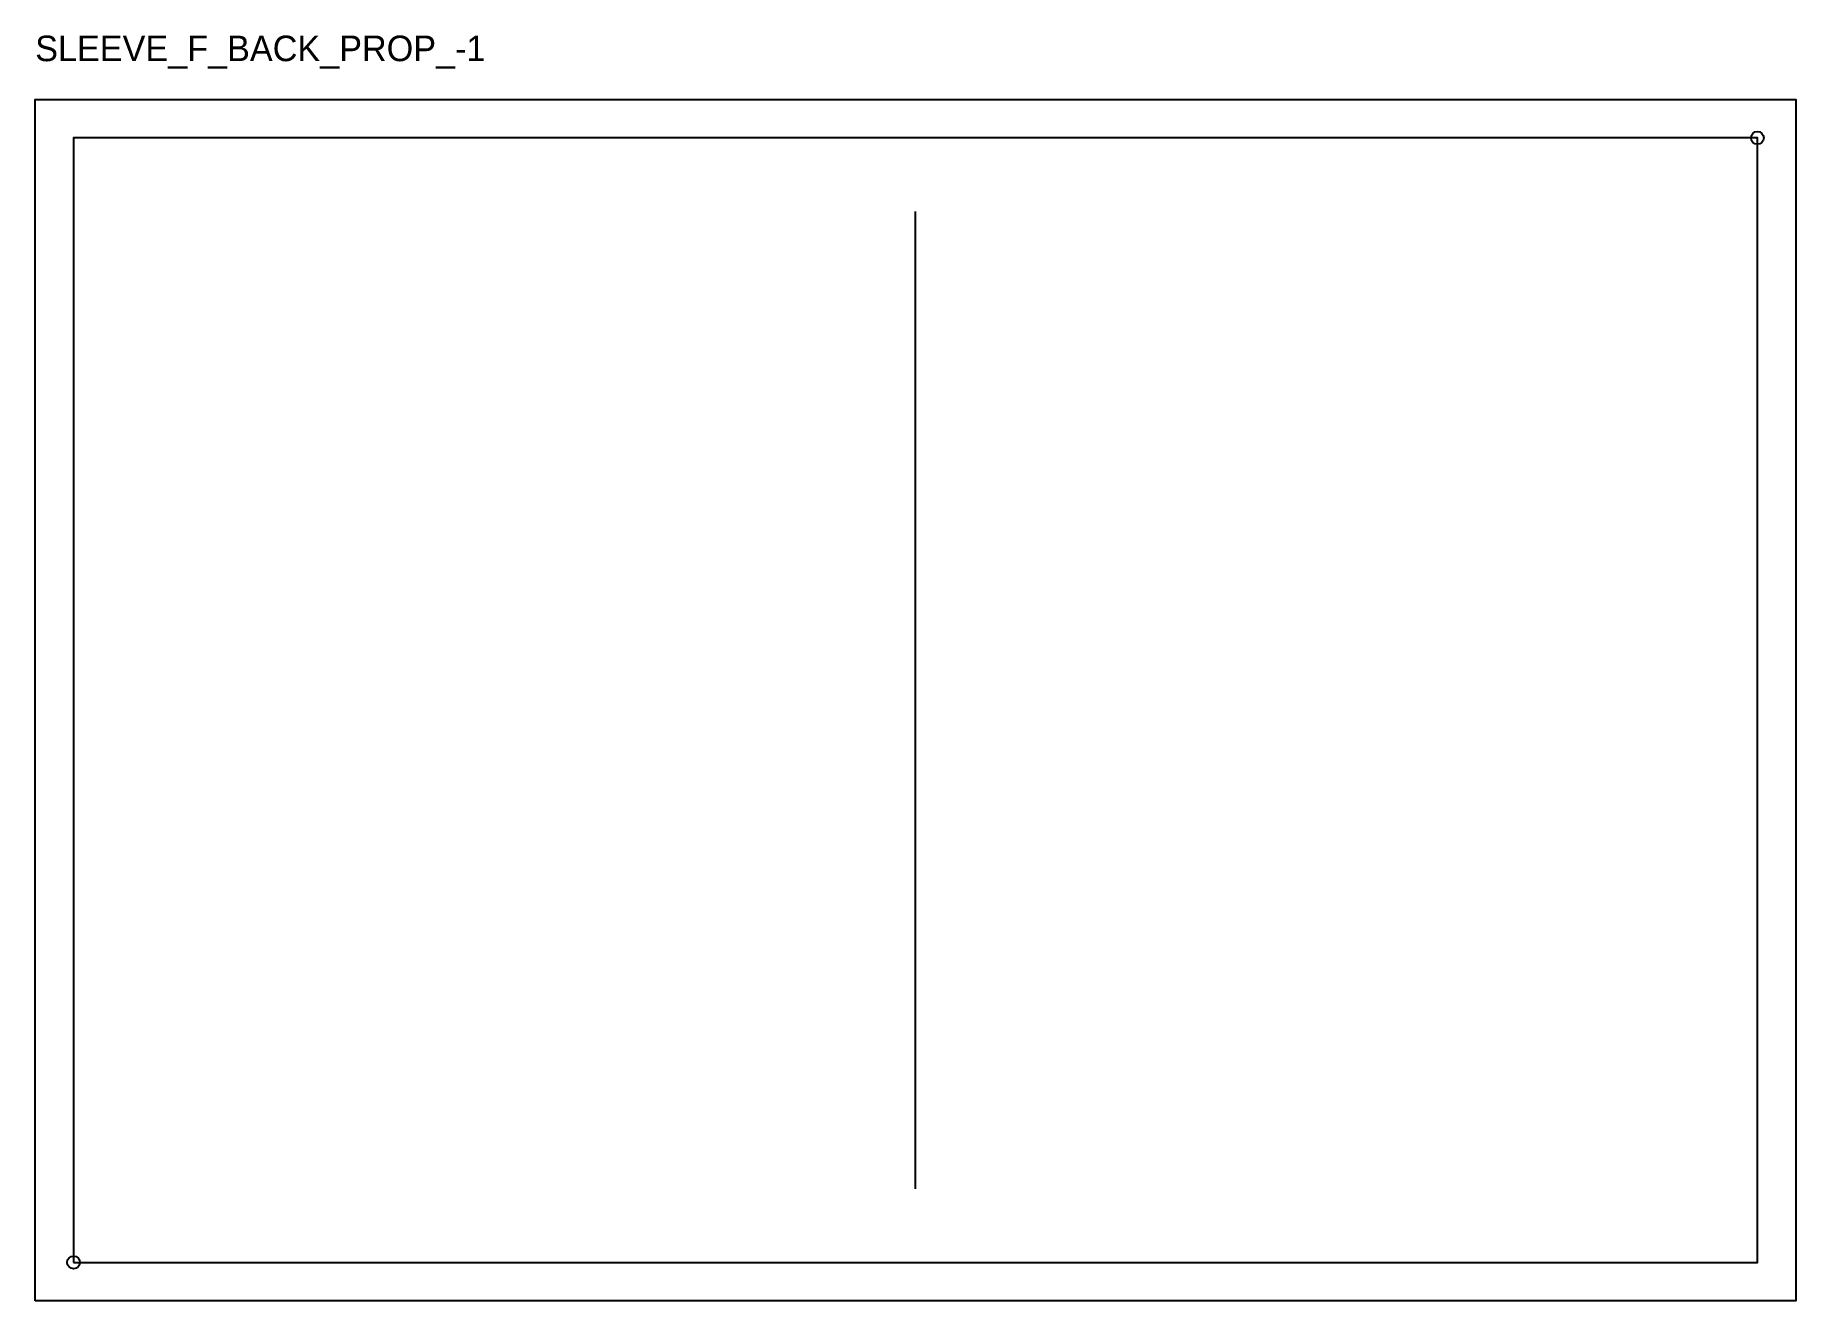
# Model space of a CAD drawing. Header units: millimetres. Extents: x -12 to 539, y -12 to 384.
import ezdxf

# ---------------------------------------------------------------- set-up
doc = ezdxf.new("R2010")
doc.units = ezdxf.units.MM
for name, color, linetype in [('CUT', 1, 'Continuous'), ('GRAIN', 3, 'Continuous'), ('NOTCH', 2, 'Continuous'), ('SEAM', 5, 'Continuous'), ('TEXT', 7, 'Continuous')]:
    doc.layers.add(name, color=color, linetype=linetype)

msp = doc.modelspace()

# ---------------------------------------------------------------- linework, layer by layer
at = {"layer": 'CUT'}
msp.add_lwpolyline([(-12, -12), (-12, 363.86), (539.03, 363.86), (539.03, -12)], close=True, dxfattribs=at)
at = {"layer": 'GRAIN'}
msp.add_line((263.52, 23), (263.52, 328.86), dxfattribs=at)
at = {"layer": 'NOTCH'}
for centre in [(527.03, 351.86), (0, 0)]:
    msp.add_circle(centre, 2, dxfattribs=at)
at = {"layer": 'SEAM'}
msp.add_lwpolyline([(0, 0), (527.03, 0), (527.03, 351.86), (0, 351.86)], close=True, dxfattribs=at)

# ---------------------------------------------------------------- texts
at = {"layer": 'TEXT'}
msp.add_text('SLEEVE_F_BACK_PROP_-1', height=8, dxfattribs=at).set_placement((-12, 375.86))

doc.saveas('drawing.dxf')
